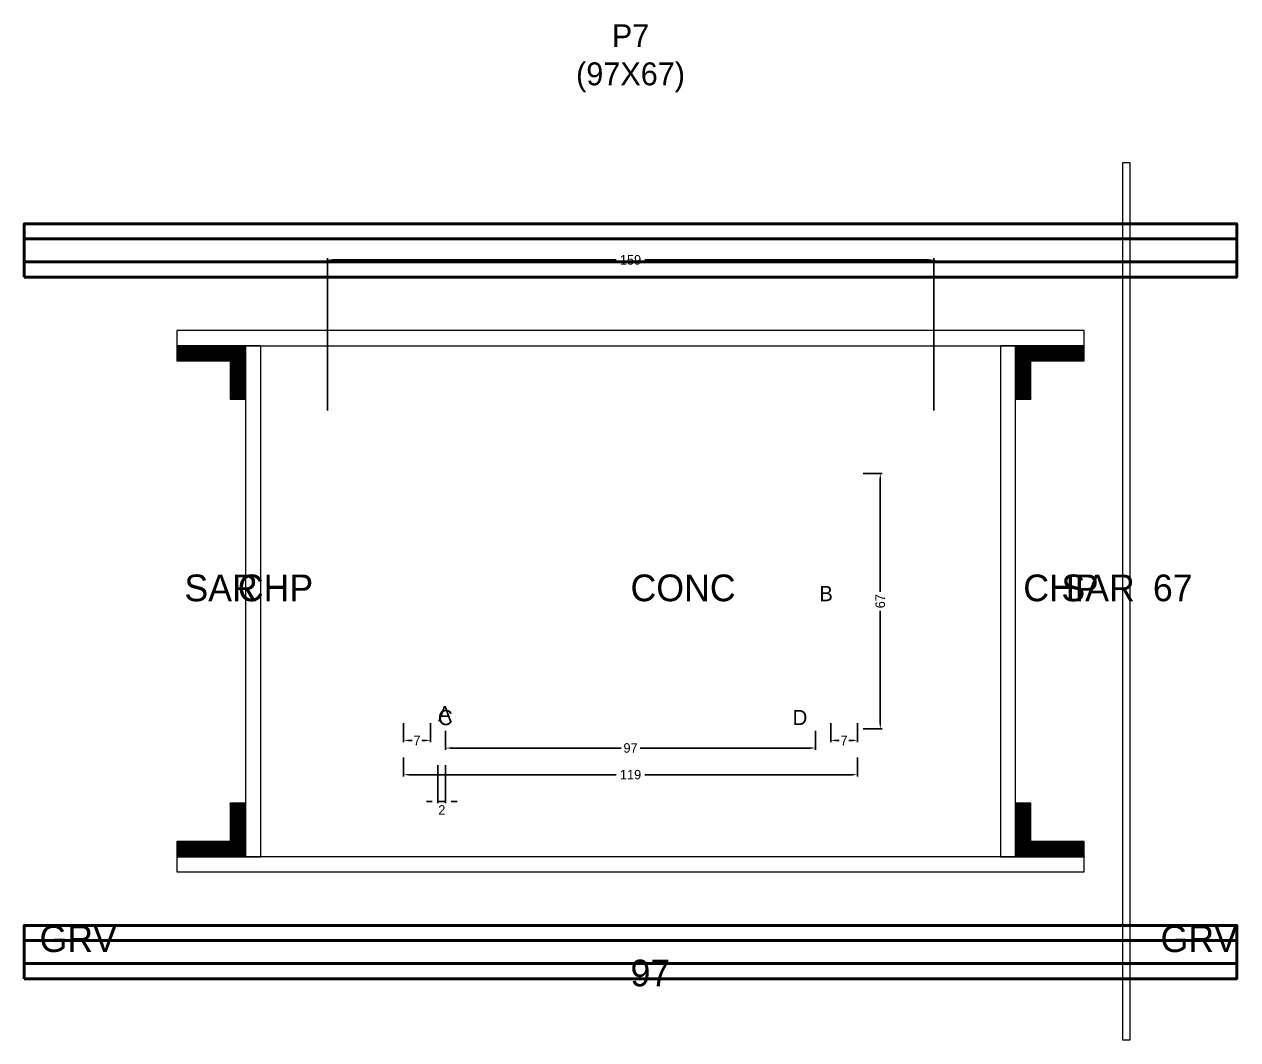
# Model space of a CAD drawing. Header units: centimetres. Extents: x -10500 to 4120, y -386 to 295.
# Drawn here: x -159 to 159.2, y 25 to 291.3 of the extents above; entities that cross this region are included whole.
import ezdxf

# ---------------------------------------------------------------- set-up
doc = ezdxf.new("R2010")
doc.units = ezdxf.units.CM
for name, color, linetype in [('COTA', 241, 'Continuous'), ('GRAVATA', 224, 'Continuous'), ('Hachura', 251, 'Continuous'), ('NOMENCLATURA', 7, 'Continuous'), ('SARRAFO', 251, 'Continuous'), ('Texto Seção', 7, 'Continuous')]:
    doc.layers.add(name, color=color, linetype=linetype)
doc.dimstyles.new('cotax2', dxfattribs={"dimtxt": 2.5, "dimasz": 1.5, "dimexe": 0.5, "dimexo": 0.5, "dimgap": 0.5, "dimtad": 1, "dimcen": 2.5, "dimazin": 3, "dimtfac": 1, "dimtmove": 0, "dimatfit": 3})

# ---------------------------------------------------------------- blocks, each defined once
blk = doc.blocks.new('_CLOSEDFILLED')
at = {"color": 0, "linetype": 'BYBLOCK'}
blk.add_solid([(-1, 0.16), (0, 0), (-1, -0.16)], dxfattribs=at)
blk = doc.blocks.new('*D14')
for p, q in [((-59.5, 99), (-59.5, 94)), ((59.5, 99), (59.5, 94)), ((-58, 94.5), (-3.75, 94.5)), ((3.75, 94.5), (58, 94.5))]:
    blk.add_line(p, q)
at = {"layer": 'Defpoints'}
for p in [(-59.5, 99.5), (59.5, 99.5), (-59.5, 94.5)]:
    blk.add_point(p, dxfattribs=at)
at = {"layer": 'COTA', "xscale": 1.5, "yscale": 1.5, "rotation": 180}
blk.add_blockref('_CLOSEDFILLED', (-59.5, 94.5), dxfattribs=at)
at = {"layer": 'COTA', "xscale": 1.5, "yscale": 1.5}
blk.add_blockref('_CLOSEDFILLED', (59.5, 94.5), dxfattribs=at)
at = {"layer": 'COTA', "insert": (0, 94.5), "char_height": 2.5, "attachment_point": 5}
blk.add_mtext('119', dxfattribs=at)
blk = doc.blocks.new('*D15')
for p, q in [((-48.5, 106), (-48.5, 101)), ((48.5, 106), (48.5, 101)), ((-47, 101.5), (-2.5, 101.5)), ((2.5, 101.5), (47, 101.5))]:
    blk.add_line(p, q)
at = {"layer": 'Defpoints'}
for p in [(-48.5, 106.5), (48.5, 106.5), (-48.5, 101.5)]:
    blk.add_point(p, dxfattribs=at)
at = {"layer": 'COTA', "xscale": 1.5, "yscale": 1.5, "rotation": 180}
blk.add_blockref('_CLOSEDFILLED', (-48.5, 101.5), dxfattribs=at)
at = {"layer": 'COTA', "xscale": 1.5, "yscale": 1.5}
blk.add_blockref('_CLOSEDFILLED', (48.5, 101.5), dxfattribs=at)
at = {"layer": 'COTA', "insert": (0, 101.5), "char_height": 2.5, "attachment_point": 5}
blk.add_mtext('97', dxfattribs=at)
blk = doc.blocks.new('*D16')
for p, q in [((61, 173.5), (66, 173.5)), ((65.5, 142.5), (65.5, 172)), ((65.5, 108), (65.5, 137.5)), ((61, 106.5), (66, 106.5))]:
    blk.add_line(p, q)
at = {"layer": 'Defpoints'}
for p in [(60.5, 173.5), (60.5, 106.5), (65.5, 106.5)]:
    blk.add_point(p, dxfattribs=at)
at = {"layer": 'COTA', "xscale": 1.5, "yscale": 1.5}
for p, rotation in [((65.5, 173.5), 90), ((65.5, 106.5), 270)]:
    blk.add_blockref('_CLOSEDFILLED', p, dxfattribs=dict(at, rotation=rotation))
at = {"layer": 'COTA', "insert": (65.5, 140), "char_height": 2.5, "attachment_point": 5, "rotation": 90}
blk.add_mtext('67', dxfattribs=at)
blk = doc.blocks.new('*D17')
for p, q in [((-59.5, 108), (-59.5, 103)), ((-52.5, 108), (-52.5, 103)), ((-58, 103.5), (-57.25, 103.5)), ((-54.75, 103.5), (-54, 103.5))]:
    blk.add_line(p, q)
at = {"layer": 'Defpoints'}
for p in [(-59.5, 108.5), (-52.5, 108.5), (-59.5, 103.5)]:
    blk.add_point(p, dxfattribs=at)
at = {"layer": 'COTA', "xscale": 1.5, "yscale": 1.5, "rotation": 180}
blk.add_blockref('_CLOSEDFILLED', (-59.5, 103.5), dxfattribs=at)
at = {"layer": 'COTA', "xscale": 1.5, "yscale": 1.5}
blk.add_blockref('_CLOSEDFILLED', (-52.5, 103.5), dxfattribs=at)
at = {"layer": 'COTA', "insert": (-56, 103.5), "char_height": 2.5, "attachment_point": 5}
blk.add_mtext('7', dxfattribs=at)
blk = doc.blocks.new('*D18')
for p, q in [((52.5, 108), (52.5, 103)), ((59.5, 108), (59.5, 103)), ((54, 103.5), (54.75, 103.5)), ((57.25, 103.5), (58, 103.5))]:
    blk.add_line(p, q)
at = {"layer": 'Defpoints'}
for p in [(52.5, 108.5), (59.5, 108.5), (52.5, 103.5)]:
    blk.add_point(p, dxfattribs=at)
at = {"layer": 'COTA', "xscale": 1.5, "yscale": 1.5, "rotation": 180}
blk.add_blockref('_CLOSEDFILLED', (52.5, 103.5), dxfattribs=at)
at = {"layer": 'COTA', "xscale": 1.5, "yscale": 1.5}
blk.add_blockref('_CLOSEDFILLED', (59.5, 103.5), dxfattribs=at)
at = {"layer": 'COTA', "insert": (56, 103.5), "char_height": 2.5, "attachment_point": 5}
blk.add_mtext('7', dxfattribs=at)
blk = doc.blocks.new('*D19')
for p, q in [((-79.5, 190), (-79.5, 230)), ((-78, 229.5), (-3.75, 229.5)), ((3.75, 229.5), (78, 229.5)), ((79.5, 190), (79.5, 230))]:
    blk.add_line(p, q)
at = {"layer": 'Defpoints'}
for p in [(-79.5, 229.5), (-79.5, 189.5), (79.5, 189.5)]:
    blk.add_point(p, dxfattribs=at)
at = {"layer": 'COTA', "xscale": 1.5, "yscale": 1.5, "rotation": 180}
blk.add_blockref('_CLOSEDFILLED', (-79.5, 229.5), dxfattribs=at)
at = {"layer": 'COTA', "xscale": 1.5, "yscale": 1.5}
blk.add_blockref('_CLOSEDFILLED', (79.5, 229.5), dxfattribs=at)
at = {"layer": 'COTA', "insert": (0, 229.5), "char_height": 2.5, "attachment_point": 5}
blk.add_mtext('159', dxfattribs=at)

msp = doc.modelspace()

# ---------------------------------------------------------------- hatches: boundary and pattern name
at = {"layer": 'SARRAFO'}
h = msp.add_hatch(dxfattribs=at)
h.set_pattern_fill('SOLID', scale=2)
h.paths.add_polyline_path([(-119, 203), (-105, 203), (-105, 207), (-119, 207)])
h = msp.add_hatch(dxfattribs=at)
h.set_pattern_fill('SOLID', scale=2)
h.paths.add_polyline_path([(-105, 193), (-101, 193), (-101, 207), (-105, 207)])
h = msp.add_hatch(dxfattribs=at)
h.set_pattern_fill('SOLID', scale=2)
h.paths.add_polyline_path([(101, 193), (105, 193), (105, 207), (101, 207)])
h = msp.add_hatch(dxfattribs=at)
h.set_pattern_fill('SOLID', scale=2)
h.paths.add_polyline_path([(105, 203), (119, 203), (119, 207), (105, 207)])
h = msp.add_hatch(dxfattribs=at)
h.set_pattern_fill('SOLID', scale=2)
h.paths.add_polyline_path([(-105, 73), (-101, 73), (-101, 87), (-105, 87)])
h = msp.add_hatch(dxfattribs=at)
h.set_pattern_fill('SOLID', scale=2)
h.paths.add_polyline_path([(101, 73), (105, 73), (105, 87), (101, 87)])
h = msp.add_hatch(dxfattribs=at)
h.set_pattern_fill('SOLID', scale=2)
h.paths.add_polyline_path([(-119, 73), (-105, 73), (-105, 77), (-119, 77)])
h = msp.add_hatch(dxfattribs=at)
h.set_pattern_fill('SOLID', scale=2)
h.paths.add_polyline_path([(105, 73), (119, 73), (119, 77), (105, 77)])

# ---------------------------------------------------------------- linework, layer by layer
at = {"layer": 'GRAVATA', "lineweight": 50}
for points in [[(-159, 225), (159, 225), (159, 239), (-159, 239)], [(-159, 229), (159, 229), (159, 235), (-159, 235)], [(-159, 41), (159, 41), (159, 55), (-159, 55)], [(-159, 45), (159, 45), (159, 51), (-159, 51)]]:
    msp.add_lwpolyline(points, close=True, dxfattribs=at)
at = {"layer": 'Hachura', "lineweight": 13}
msp.add_lwpolyline([(129, 25), (131, 25), (131, 255), (129, 255)], close=True, dxfattribs=at)
at = {"layer": 'Hachura', "lineweight": 18}
for points in [[(-119, 207), (119, 207), (119, 211), (-119, 211)], [(-101, 73), (-97, 73), (-97, 207), (-101, 207)], [(97, 73), (101, 73), (101, 207), (97, 207)], [(-119, 69), (119, 69), (119, 73), (-119, 73)]]:
    msp.add_lwpolyline(points, close=True, dxfattribs=at)
at = {"layer": 'SARRAFO', "lineweight": 13}
for points in [[(-119, 203), (-105, 203), (-105, 207), (-119, 207)], [(-105, 193), (-101, 193), (-101, 207), (-105, 207)], [(101, 193), (105, 193), (105, 207), (101, 207)], [(105, 203), (119, 203), (119, 207), (105, 207)], [(-105, 73), (-101, 73), (-101, 87), (-105, 87)], [(101, 73), (105, 73), (105, 87), (101, 87)], [(-119, 73), (-105, 73), (-105, 77), (-119, 77)], [(105, 73), (119, 73), (119, 77), (105, 77)]]:
    msp.add_lwpolyline(points, close=True, dxfattribs=at)

# ---------------------------------------------------------------- texts
at = {"layer": 'NOMENCLATURA'}
for s, p in [('B', (49.5, 140)), ('A', (-50.5, 108.5)), ('C', (-50.5, 107.5)), ('D', (42.5, 107.5))]:
    msp.add_text(s, height=4, dxfattribs=at).set_placement(p)
at = {"layer": 'NOMENCLATURA', "insert": (0, 273.5), "char_height": 6, "attachment_point": 8}
msp.add_mtext('P7\\P(97X67)', dxfattribs=at)
at = {"layer": 'Texto Seção'}
for s, p in [('SAR', (-117, 140)), ('CHP', (-103, 140)), ('CONC', (0, 140)), ('CHP', (103, 140)), ('SAR', (113, 140)), ('67', (137, 140)), ('GRV', (-155, 48)), ('GRV', (139, 48)), ('97', (0, 39))]:
    msp.add_text(s, height=7, dxfattribs=at).set_placement(p)

# ---------------------------------------------------------------- dimensions: what is measured, and where the dimension line sits
at = {"layer": 'COTA'}
for base, p1, p2, picture, middle in [((-79.5, 229.5), (-79.5, 189.5), (79.5, 189.5), '*D19', (0, 229.5)), ((-59.5, 103.5), (-59.5, 108.5), (-52.5, 108.5), '*D17', (-56, 103.5)), ((52.5, 103.5), (52.5, 108.5), (59.5, 108.5), '*D18', (56, 103.5)), ((-48.5, 101.5), (-48.5, 106.5), (48.5, 106.5), '*D15', (0, 101.5)), ((-59.5, 94.5), (-59.5, 99.5), (59.5, 99.5), '*D14', (0, 94.5))]:
    dim = msp.add_linear_dim(base=base, p1=p1, p2=p2, dimstyle='cotax2', dxfattribs=at)
    dim.commit()
    dim.dimension.update_dxf_attribs({"geometry": picture, "text_midpoint": middle})
dim = msp.add_linear_dim(base=(65.5, 106.5), p1=(60.5, 106.5), p2=(60.5, 173.5), angle=90, dimstyle='cotax2', dxfattribs=at)
dim.commit()
dim.dimension.update_dxf_attribs({"geometry": '*D16', "text_midpoint": (65.5, 140)})
msp.add_linear_dim(base=(-48.5, 87.5), p1=(-48.5, 97.5), p2=(-50.5, 97.5), dimstyle='cotax2', dxfattribs=at).render()

doc.saveas('drawing.dxf')
